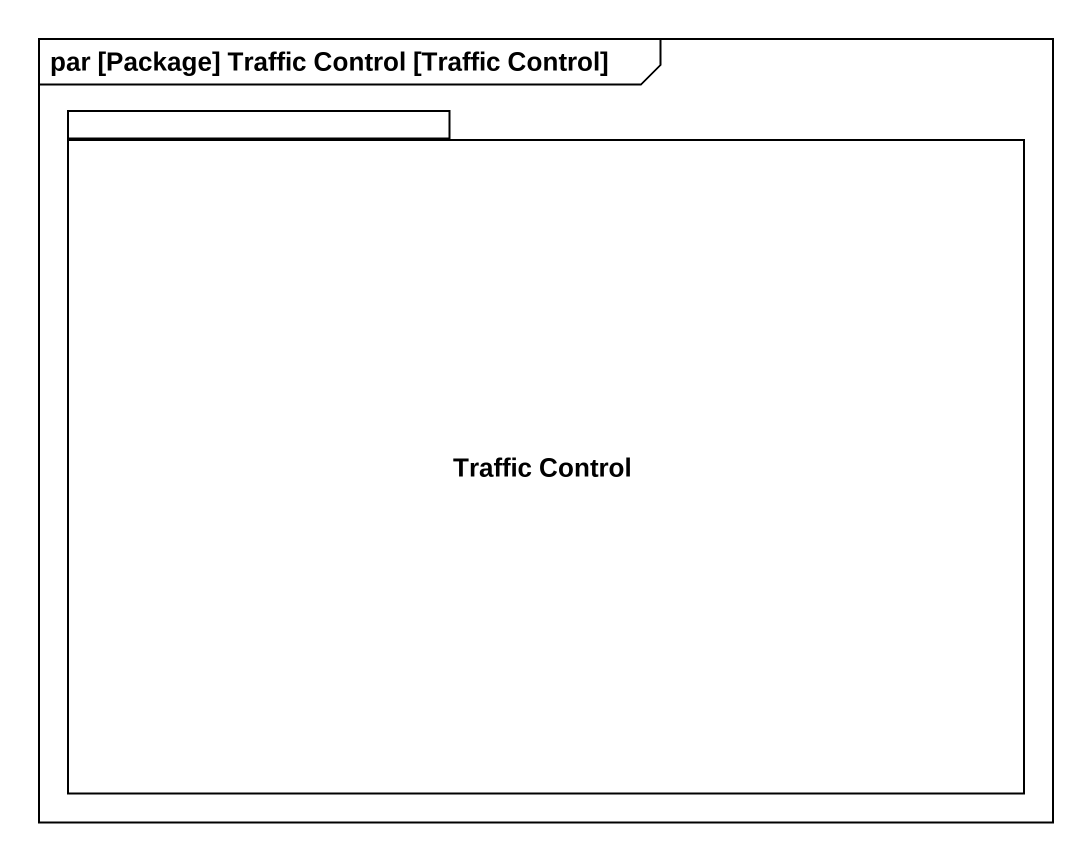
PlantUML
@startuml
mainframe par [Package] Traffic Control [Traffic Control]
package "Traffic Control" as Traffic_Control {
}
@enduml
